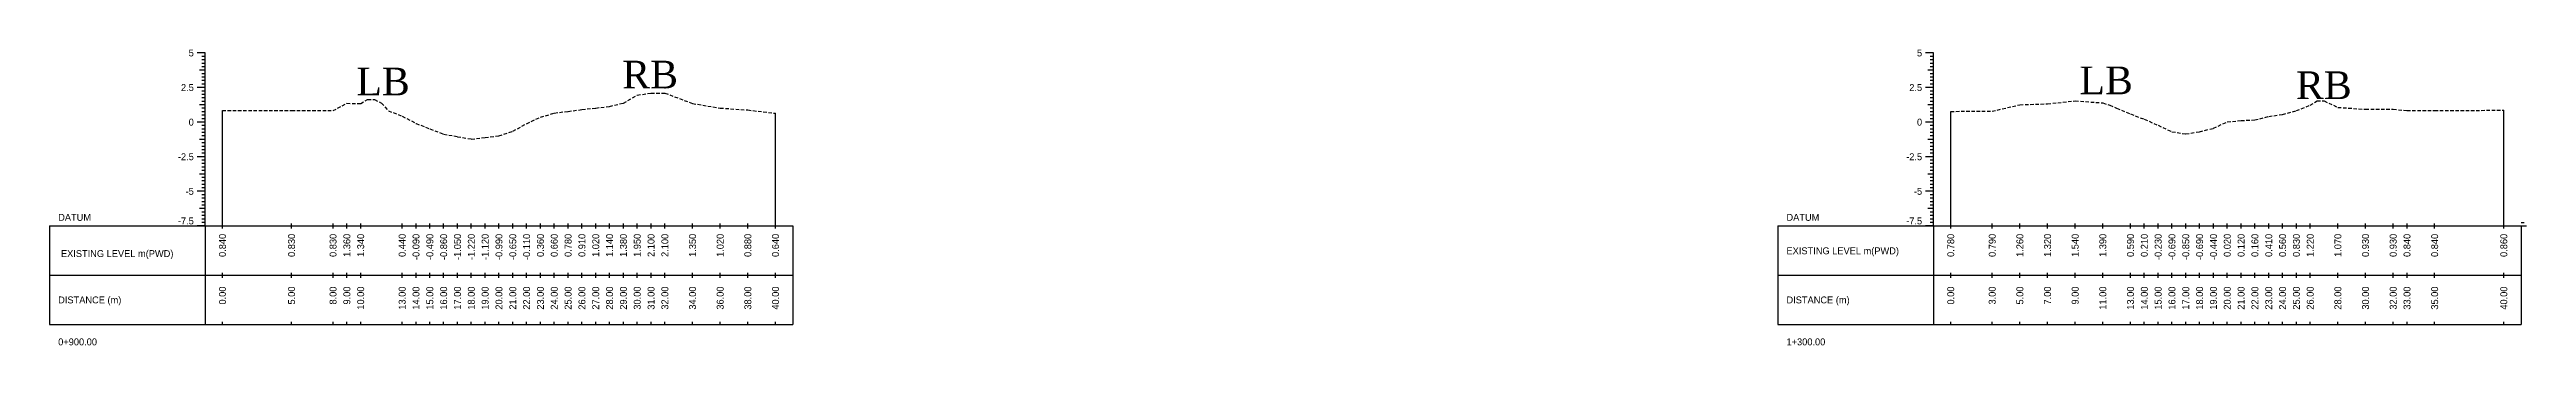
# Model space of a CAD drawing. Header units: inches. Extents: x 2552 to 3818, y -1499 to -1059.
# Drawn here: x 3011.4 to 3190.5, y -1364.3 to -1342.9 of the extents above; entities that cross this region are included whole.
import ezdxf
from ezdxf.enums import TextEntityAlignment as Align

# ---------------------------------------------------------------- set-up
doc = ezdxf.new("R2010")
doc.units = ezdxf.units.IN
doc.header["$MEASUREMENT"] = 0
doc.linetypes.add('HIDDEN', pattern=[0.375, 0.25, -0.125])
doc.layers.add('CS_Drawing', color=7, linetype='Continuous')
doc.layers.add('GL', color=3, linetype='HIDDEN')
doc.styles.add('romans', font='romans.shx')

msp = doc.modelspace()

# ---------------------------------------------------------------- linework, layer by layer
at = {"layer": 'CS_Drawing'}
for p, q in [((3022.63, -1343.17), (3022.06, -1343.17)), ((3022.63, -1343.17), (3022.23, -1343.17)), ((3022.63, -1343.17), (3022.4, -1343.17)), ((3022.63, -1343.42), (3022.4, -1343.42)), ((3022.63, -1355.67), (3022.63, -1343.17)), ((3147.63, -1343.17), (3147.06, -1343.17)), ((3147.63, -1343.17), (3147.23, -1343.17)), ((3147.63, -1343.17), (3147.4, -1343.17)), ((3147.63, -1343.42), (3147.4, -1343.42)), ((3147.63, -1355.67), (3147.63, -1343.17)), ((3022.63, -1344.42), (3022.23, -1344.42)), ((3022.63, -1343.67), (3022.4, -1343.67)), ((3022.63, -1343.92), (3022.4, -1343.92)), ((3022.63, -1344.17), (3022.4, -1344.17)), ((3022.63, -1344.42), (3022.4, -1344.42)), ((3022.63, -1344.67), (3022.4, -1344.67)), ((3022.63, -1344.92), (3022.4, -1344.92)), ((3022.63, -1345.17), (3022.4, -1345.17)), ((3147.63, -1344.42), (3147.23, -1344.42)), ((3147.63, -1343.67), (3147.4, -1343.67)), ((3147.63, -1343.92), (3147.4, -1343.92)), ((3147.63, -1344.17), (3147.4, -1344.17)), ((3147.63, -1344.42), (3147.4, -1344.42)), ((3147.63, -1344.67), (3147.4, -1344.67)), ((3147.63, -1344.92), (3147.4, -1344.92)), ((3147.63, -1345.17), (3147.4, -1345.17)), ((3022.63, -1345.67), (3022.06, -1345.67)), ((3022.63, -1345.67), (3022.23, -1345.67)), ((3022.63, -1346.92), (3022.23, -1346.92)), ((3022.63, -1345.42), (3022.4, -1345.42)), ((3022.63, -1345.67), (3022.4, -1345.67)), ((3022.63, -1345.92), (3022.4, -1345.92)), ((3022.63, -1346.17), (3022.4, -1346.17)), ((3022.63, -1346.42), (3022.4, -1346.42)), ((3022.63, -1346.67), (3022.4, -1346.67)), ((3022.63, -1346.92), (3022.4, -1346.92)), ((3147.63, -1345.67), (3147.06, -1345.67)), ((3147.63, -1345.67), (3147.23, -1345.67)), ((3147.63, -1346.92), (3147.23, -1346.92)), ((3147.63, -1345.42), (3147.4, -1345.42)), ((3147.63, -1345.67), (3147.4, -1345.67)), ((3147.63, -1345.92), (3147.4, -1345.92)), ((3147.63, -1346.17), (3147.4, -1346.17)), ((3147.63, -1346.42), (3147.4, -1346.42)), ((3147.63, -1346.67), (3147.4, -1346.67)), ((3147.63, -1346.92), (3147.4, -1346.92)), ((3022.63, -1348.17), (3022.06, -1348.17)), ((3022.63, -1348.17), (3022.23, -1348.17)), ((3022.63, -1347.17), (3022.4, -1347.17)), ((3022.63, -1347.42), (3022.4, -1347.42)), ((3022.63, -1347.67), (3022.4, -1347.67)), ((3022.63, -1347.92), (3022.4, -1347.92)), ((3022.63, -1348.17), (3022.4, -1348.17)), ((3022.63, -1348.42), (3022.4, -1348.42)), ((3022.63, -1348.67), (3022.4, -1348.67)), ((3022.63, -1348.92), (3022.4, -1348.92)), ((3023.88, -1355.67), (3023.88, -1347.33)), ((3063.88, -1355.67), (3063.88, -1347.53)), ((3147.63, -1348.17), (3147.06, -1348.17)), ((3147.63, -1348.17), (3147.23, -1348.17)), ((3147.63, -1347.17), (3147.4, -1347.17)), ((3147.63, -1347.42), (3147.4, -1347.42)), ((3147.63, -1347.67), (3147.4, -1347.67)), ((3147.63, -1347.92), (3147.4, -1347.92)), ((3147.63, -1348.17), (3147.4, -1348.17)), ((3147.63, -1348.42), (3147.4, -1348.42)), ((3147.63, -1348.67), (3147.4, -1348.67)), ((3147.63, -1348.92), (3147.4, -1348.92)), ((3148.88, -1355.67), (3148.88, -1347.39)), ((3188.88, -1355.67), (3188.88, -1347.31)), ((3022.63, -1350.67), (3022.06, -1350.67)), ((3022.63, -1349.42), (3022.23, -1349.42)), ((3022.63, -1350.67), (3022.23, -1350.67)), ((3022.63, -1349.17), (3022.4, -1349.17)), ((3022.63, -1349.42), (3022.4, -1349.42)), ((3022.63, -1349.67), (3022.4, -1349.67)), ((3022.63, -1349.92), (3022.4, -1349.92)), ((3022.63, -1350.17), (3022.4, -1350.17)), ((3022.63, -1350.42), (3022.4, -1350.42)), ((3022.63, -1350.67), (3022.4, -1350.67)), ((3147.63, -1350.67), (3147.06, -1350.67)), ((3147.63, -1349.42), (3147.23, -1349.42)), ((3147.63, -1350.67), (3147.23, -1350.67)), ((3147.63, -1349.17), (3147.4, -1349.17)), ((3147.63, -1349.42), (3147.4, -1349.42)), ((3147.63, -1349.67), (3147.4, -1349.67)), ((3147.63, -1349.92), (3147.4, -1349.92)), ((3147.63, -1350.17), (3147.4, -1350.17)), ((3147.63, -1350.42), (3147.4, -1350.42)), ((3147.63, -1350.67), (3147.4, -1350.67)), ((3022.63, -1351.92), (3022.23, -1351.92)), ((3022.63, -1350.92), (3022.4, -1350.92)), ((3022.63, -1351.17), (3022.4, -1351.17)), ((3022.63, -1351.42), (3022.4, -1351.42)), ((3022.63, -1351.67), (3022.4, -1351.67)), ((3022.63, -1351.92), (3022.4, -1351.92)), ((3022.63, -1352.17), (3022.4, -1352.17)), ((3022.63, -1352.42), (3022.4, -1352.42)), ((3147.63, -1351.92), (3147.23, -1351.92)), ((3147.63, -1350.92), (3147.4, -1350.92)), ((3147.63, -1351.17), (3147.4, -1351.17)), ((3147.63, -1351.42), (3147.4, -1351.42)), ((3147.63, -1351.67), (3147.4, -1351.67)), ((3147.63, -1351.92), (3147.4, -1351.92)), ((3147.63, -1352.17), (3147.4, -1352.17)), ((3147.63, -1352.42), (3147.4, -1352.42)), ((3022.63, -1353.17), (3022.06, -1353.17)), ((3022.63, -1353.17), (3022.23, -1353.17)), ((3022.63, -1352.67), (3022.4, -1352.67)), ((3022.63, -1352.92), (3022.4, -1352.92)), ((3022.63, -1353.17), (3022.4, -1353.17)), ((3022.63, -1353.42), (3022.4, -1353.42)), ((3022.63, -1353.67), (3022.4, -1353.67)), ((3022.63, -1353.92), (3022.4, -1353.92)), ((3022.63, -1354.17), (3022.4, -1354.17)), ((3147.63, -1353.17), (3147.06, -1353.17)), ((3147.63, -1353.17), (3147.23, -1353.17)), ((3147.63, -1352.67), (3147.4, -1352.67)), ((3147.63, -1352.92), (3147.4, -1352.92)), ((3147.63, -1353.17), (3147.4, -1353.17)), ((3147.63, -1353.42), (3147.4, -1353.42)), ((3147.63, -1353.67), (3147.4, -1353.67)), ((3147.63, -1353.92), (3147.4, -1353.92)), ((3147.63, -1354.17), (3147.4, -1354.17)), ((3011.38, -1355.67), (3022.63, -1355.67)), ((3011.38, -1355.67), (3011.38, -1362.8)), ((3022.63, -1355.67), (3022.06, -1355.67)), ((3022.63, -1354.42), (3022.23, -1354.42)), ((3022.63, -1355.67), (3022.23, -1355.67)), ((3022.63, -1354.42), (3022.4, -1354.42)), ((3022.63, -1354.67), (3022.4, -1354.67)), ((3022.63, -1354.92), (3022.4, -1354.92)), ((3022.63, -1355.17), (3022.4, -1355.17)), ((3022.63, -1355.42), (3022.4, -1355.42)), ((3022.63, -1355.67), (3022.4, -1355.67)), ((3022.63, -1355.67), (3065.13, -1355.67)), ((3022.63, -1355.67), (3022.63, -1362.8)), ((3023.88, -1355.86), (3023.88, -1355.49)), ((3028.88, -1355.86), (3028.88, -1355.49)), ((3031.88, -1355.86), (3031.88, -1355.49)), ((3032.88, -1355.86), (3032.88, -1355.49)), ((3033.88, -1355.86), (3033.88, -1355.49)), ((3036.88, -1355.86), (3036.88, -1355.49)), ((3037.88, -1355.86), (3037.88, -1355.49)), ((3038.88, -1355.86), (3038.88, -1355.49)), ((3039.88, -1355.86), (3039.88, -1355.49)), ((3040.88, -1355.86), (3040.88, -1355.49)), ((3041.88, -1355.86), (3041.88, -1355.49)), ((3042.88, -1355.86), (3042.88, -1355.49)), ((3043.88, -1355.86), (3043.88, -1355.49)), ((3044.88, -1355.86), (3044.88, -1355.49)), ((3045.88, -1355.86), (3045.88, -1355.49)), ((3046.88, -1355.86), (3046.88, -1355.49)), ((3047.88, -1355.86), (3047.88, -1355.49)), ((3048.88, -1355.86), (3048.88, -1355.49)), ((3049.88, -1355.86), (3049.88, -1355.49)), ((3050.88, -1355.86), (3050.88, -1355.49)), ((3051.88, -1355.86), (3051.88, -1355.49)), ((3052.88, -1355.86), (3052.88, -1355.49)), ((3053.88, -1355.86), (3053.88, -1355.49)), ((3054.88, -1355.86), (3054.88, -1355.49)), ((3055.88, -1355.86), (3055.88, -1355.49)), ((3057.88, -1355.86), (3057.88, -1355.49)), ((3059.88, -1355.86), (3059.88, -1355.49)), ((3061.88, -1355.86), (3061.88, -1355.49)), ((3063.88, -1355.86), (3063.88, -1355.49)), ((3065.13, -1355.67), (3065.13, -1362.8)), ((3136.38, -1355.67), (3147.63, -1355.67)), ((3136.38, -1355.67), (3136.38, -1362.8)), ((3147.63, -1355.67), (3147.06, -1355.67)), ((3147.63, -1354.42), (3147.23, -1354.42)), ((3147.63, -1355.67), (3147.23, -1355.67)), ((3147.63, -1354.42), (3147.4, -1354.42)), ((3147.63, -1354.67), (3147.4, -1354.67)), ((3147.63, -1354.92), (3147.4, -1354.92)), ((3147.63, -1355.17), (3147.4, -1355.17)), ((3147.63, -1355.42), (3147.4, -1355.42)), ((3147.63, -1355.67), (3147.4, -1355.67)), ((3147.63, -1355.67), (3190.13, -1355.67)), ((3147.63, -1355.67), (3147.63, -1362.8)), ((3148.88, -1355.86), (3148.88, -1355.49)), ((3151.88, -1355.86), (3151.88, -1355.49)), ((3153.88, -1355.86), (3153.88, -1355.49)), ((3155.88, -1355.86), (3155.88, -1355.49)), ((3157.88, -1355.86), (3157.88, -1355.49)), ((3159.88, -1355.86), (3159.88, -1355.49)), ((3161.88, -1355.86), (3161.88, -1355.49)), ((3162.88, -1355.86), (3162.88, -1355.49)), ((3163.88, -1355.86), (3163.88, -1355.49)), ((3164.88, -1355.86), (3164.88, -1355.49)), ((3165.88, -1355.86), (3165.88, -1355.49)), ((3166.88, -1355.86), (3166.88, -1355.49)), ((3167.88, -1355.86), (3167.88, -1355.49)), ((3168.88, -1355.86), (3168.88, -1355.49)), ((3169.88, -1355.86), (3169.88, -1355.49)), ((3170.88, -1355.86), (3170.88, -1355.49)), ((3171.88, -1355.86), (3171.88, -1355.49)), ((3172.88, -1355.86), (3172.88, -1355.49)), ((3173.88, -1355.86), (3173.88, -1355.49)), ((3174.88, -1355.86), (3174.88, -1355.49)), ((3176.88, -1355.86), (3176.88, -1355.49)), ((3178.88, -1355.86), (3178.88, -1355.49)), ((3180.88, -1355.86), (3180.88, -1355.49)), ((3181.88, -1355.86), (3181.88, -1355.49)), ((3183.88, -1355.86), (3183.88, -1355.49)), ((3188.88, -1355.86), (3188.88, -1355.49)), ((3190.13, -1355.42), (3190.35, -1355.42)), ((3190.13, -1355.67), (3190.52, -1355.67)), ((3190.13, -1355.67), (3190.35, -1355.67)), ((3190.13, -1355.67), (3190.13, -1362.8)), ((3011.38, -1359.24), (3022.63, -1359.24)), ((3022.63, -1359.24), (3065.13, -1359.24)), ((3022.63, -1359.24), (3065.13, -1359.24)), ((3023.88, -1359.42), (3023.88, -1359.05)), ((3028.88, -1359.42), (3028.88, -1359.05)), ((3031.88, -1359.42), (3031.88, -1359.05)), ((3032.88, -1359.42), (3032.88, -1359.05)), ((3033.88, -1359.42), (3033.88, -1359.05)), ((3036.88, -1359.42), (3036.88, -1359.05)), ((3037.88, -1359.42), (3037.88, -1359.05)), ((3038.88, -1359.42), (3038.88, -1359.05)), ((3039.88, -1359.42), (3039.88, -1359.05)), ((3040.88, -1359.42), (3040.88, -1359.05)), ((3041.88, -1359.42), (3041.88, -1359.05)), ((3042.88, -1359.42), (3042.88, -1359.05)), ((3043.88, -1359.42), (3043.88, -1359.05)), ((3044.88, -1359.42), (3044.88, -1359.05)), ((3045.88, -1359.42), (3045.88, -1359.05)), ((3046.88, -1359.42), (3046.88, -1359.05)), ((3047.88, -1359.42), (3047.88, -1359.05)), ((3048.88, -1359.42), (3048.88, -1359.05)), ((3049.88, -1359.42), (3049.88, -1359.05)), ((3050.88, -1359.42), (3050.88, -1359.05)), ((3051.88, -1359.42), (3051.88, -1359.05)), ((3052.88, -1359.42), (3052.88, -1359.05)), ((3053.88, -1359.42), (3053.88, -1359.05)), ((3054.88, -1359.42), (3054.88, -1359.05)), ((3055.88, -1359.42), (3055.88, -1359.05)), ((3057.88, -1359.42), (3057.88, -1359.05)), ((3059.88, -1359.42), (3059.88, -1359.05)), ((3061.88, -1359.42), (3061.88, -1359.05)), ((3063.88, -1359.42), (3063.88, -1359.05)), ((3136.38, -1359.24), (3147.63, -1359.24)), ((3147.63, -1359.24), (3190.13, -1359.24)), ((3147.63, -1359.24), (3190.13, -1359.24)), ((3148.88, -1359.42), (3148.88, -1359.05)), ((3151.88, -1359.42), (3151.88, -1359.05)), ((3153.88, -1359.42), (3153.88, -1359.05)), ((3155.88, -1359.42), (3155.88, -1359.05)), ((3157.88, -1359.42), (3157.88, -1359.05)), ((3159.88, -1359.42), (3159.88, -1359.05)), ((3161.88, -1359.42), (3161.88, -1359.05)), ((3162.88, -1359.42), (3162.88, -1359.05)), ((3163.88, -1359.42), (3163.88, -1359.05)), ((3164.88, -1359.42), (3164.88, -1359.05)), ((3165.88, -1359.42), (3165.88, -1359.05)), ((3166.88, -1359.42), (3166.88, -1359.05)), ((3167.88, -1359.42), (3167.88, -1359.05)), ((3168.88, -1359.42), (3168.88, -1359.05)), ((3169.88, -1359.42), (3169.88, -1359.05)), ((3170.88, -1359.42), (3170.88, -1359.05)), ((3171.88, -1359.42), (3171.88, -1359.05)), ((3172.88, -1359.42), (3172.88, -1359.05)), ((3173.88, -1359.42), (3173.88, -1359.05)), ((3174.88, -1359.42), (3174.88, -1359.05)), ((3176.88, -1359.42), (3176.88, -1359.05)), ((3178.88, -1359.42), (3178.88, -1359.05)), ((3180.88, -1359.42), (3180.88, -1359.05)), ((3181.88, -1359.42), (3181.88, -1359.05)), ((3183.88, -1359.42), (3183.88, -1359.05)), ((3188.88, -1359.42), (3188.88, -1359.05)), ((3011.38, -1362.8), (3022.63, -1362.8)), ((3022.63, -1362.8), (3065.13, -1362.8)), ((3023.88, -1362.8), (3023.88, -1362.61)), ((3028.88, -1362.8), (3028.88, -1362.61)), ((3031.88, -1362.8), (3031.88, -1362.61)), ((3032.88, -1362.8), (3032.88, -1362.61)), ((3033.88, -1362.8), (3033.88, -1362.61)), ((3036.88, -1362.8), (3036.88, -1362.61)), ((3037.88, -1362.8), (3037.88, -1362.61)), ((3038.88, -1362.8), (3038.88, -1362.61)), ((3039.88, -1362.8), (3039.88, -1362.61)), ((3040.88, -1362.8), (3040.88, -1362.61)), ((3041.88, -1362.8), (3041.88, -1362.61)), ((3042.88, -1362.8), (3042.88, -1362.61)), ((3043.88, -1362.8), (3043.88, -1362.61)), ((3044.88, -1362.8), (3044.88, -1362.61)), ((3045.88, -1362.8), (3045.88, -1362.61)), ((3046.88, -1362.8), (3046.88, -1362.61)), ((3047.88, -1362.8), (3047.88, -1362.61)), ((3048.88, -1362.8), (3048.88, -1362.61)), ((3049.88, -1362.8), (3049.88, -1362.61)), ((3050.88, -1362.8), (3050.88, -1362.61)), ((3051.88, -1362.8), (3051.88, -1362.61)), ((3052.88, -1362.8), (3052.88, -1362.61)), ((3053.88, -1362.8), (3053.88, -1362.61)), ((3054.88, -1362.8), (3054.88, -1362.61)), ((3055.88, -1362.8), (3055.88, -1362.61)), ((3057.88, -1362.8), (3057.88, -1362.61)), ((3059.88, -1362.8), (3059.88, -1362.61)), ((3061.88, -1362.8), (3061.88, -1362.61)), ((3063.88, -1362.8), (3063.88, -1362.61)), ((3136.38, -1362.8), (3147.63, -1362.8)), ((3147.63, -1362.8), (3190.13, -1362.8)), ((3148.88, -1362.8), (3148.88, -1362.61)), ((3151.88, -1362.8), (3151.88, -1362.61)), ((3153.88, -1362.8), (3153.88, -1362.61)), ((3155.88, -1362.8), (3155.88, -1362.61)), ((3157.88, -1362.8), (3157.88, -1362.61)), ((3159.88, -1362.8), (3159.88, -1362.61)), ((3161.88, -1362.8), (3161.88, -1362.61)), ((3162.88, -1362.8), (3162.88, -1362.61)), ((3163.88, -1362.8), (3163.88, -1362.61)), ((3164.88, -1362.8), (3164.88, -1362.61)), ((3165.88, -1362.8), (3165.88, -1362.61)), ((3166.88, -1362.8), (3166.88, -1362.61)), ((3167.88, -1362.8), (3167.88, -1362.61)), ((3168.88, -1362.8), (3168.88, -1362.61)), ((3169.88, -1362.8), (3169.88, -1362.61)), ((3170.88, -1362.8), (3170.88, -1362.61)), ((3171.88, -1362.8), (3171.88, -1362.61)), ((3172.88, -1362.8), (3172.88, -1362.61)), ((3173.88, -1362.8), (3173.88, -1362.61)), ((3174.88, -1362.8), (3174.88, -1362.61)), ((3176.88, -1362.8), (3176.88, -1362.61)), ((3178.88, -1362.8), (3178.88, -1362.61)), ((3180.88, -1362.8), (3180.88, -1362.61)), ((3181.88, -1362.8), (3181.88, -1362.61)), ((3183.88, -1362.8), (3183.88, -1362.61)), ((3188.88, -1362.8), (3188.88, -1362.61))]:
    msp.add_line(p, q, dxfattribs=at)
at = {"layer": 'GL'}
for points in [[(3023.88, -1347.33), (3028.88, -1347.34), (3031.88, -1347.34), (3032.88, -1346.81), (3033.88, -1346.83), (3034.38, -1346.53), (3034.88, -1346.53), (3035.38, -1346.79), (3035.88, -1347.35), (3036.88, -1347.73), (3037.88, -1348.26), (3038.88, -1348.66), (3039.88, -1349.03), (3040.88, -1349.22), (3041.88, -1349.39), (3042.88, -1349.29), (3043.88, -1349.16), (3044.88, -1348.82), (3045.88, -1348.28), (3046.88, -1347.81), (3047.88, -1347.51), (3048.88, -1347.39), (3049.88, -1347.26), (3050.88, -1347.15), (3051.88, -1347.03), (3052.88, -1346.79), (3053.88, -1346.22), (3054.88, -1346.07), (3055.88, -1346.07), (3057.88, -1346.82), (3059.88, -1347.15), (3061.88, -1347.29), (3063.88, -1347.53)], [(3148.88, -1347.39), (3151.88, -1347.38), (3153.88, -1346.91), (3155.88, -1346.85), (3157.88, -1346.63), (3159.88, -1346.78), (3160.38, -1346.95), (3160.88, -1347.16), (3161.88, -1347.58), (3162.88, -1347.96), (3163.88, -1348.4), (3164.88, -1348.86), (3165.88, -1349.02), (3166.88, -1348.86), (3167.88, -1348.61), (3168.88, -1348.15), (3169.88, -1348.05), (3170.88, -1348.01), (3171.88, -1347.76), (3172.88, -1347.61), (3173.88, -1347.34), (3174.88, -1346.95), (3175.38, -1346.64), (3175.88, -1346.64), (3176.88, -1347.1), (3178.88, -1347.24), (3180.88, -1347.24), (3181.88, -1347.33), (3183.88, -1347.33), (3188.88, -1347.31)]]:
    msp.add_lwpolyline(points, dxfattribs=at)

# ---------------------------------------------------------------- texts
at = {"char_height": 2, "width": 204.3733, "attachment_point": 1, "style": 'romans'}
for s, insert in [('{\\fTimes New Roman|b0|i0|c0|p18;LB}', (3033.57, -1344.23)), ('{\\fTimes New Roman|b0|i0|c0|p18;RB}', (3052.8, -1343.73)), ('{\\fTimes New Roman|b0|i0|c0|p18;LB}', (3158.19, -1344.15)), ('{\\fTimes New Roman|b0|i0|c0|p18;RB}', (3173.85, -1344.5))]:
    msp.add_mtext(s, dxfattribs=dict(at, insert=insert))
at = {"layer": 'CS_Drawing'}
for s, p in [('5', (3021.81, -1343.17)), ('5', (3146.81, -1343.17)), ('2.5', (3021.81, -1345.67)), ('2.5', (3146.81, -1345.67)), ('0', (3021.81, -1348.17)), ('0', (3146.81, -1348.17)), ('-2.5', (3021.81, -1350.67)), ('-2.5', (3146.81, -1350.67)), ('-5', (3021.81, -1353.17)), ('-5', (3146.81, -1353.17))]:
    msp.add_text(s, height=0.5, dxfattribs=at).set_placement(p, align=Align.MIDDLE_RIGHT)
for s, p in [('DATUM', (3012, -1355.05)), ('DATUM', (3137, -1355.05)), ('EXISTING LEVEL m(PWD)', (3012.2, -1357.67)), ('EXISTING LEVEL m(PWD)', (3137, -1357.47)), ('DISTANCE (m)', (3012, -1361.02)), ('DISTANCE (m)', (3137, -1361.02)), ('0+900.00', (3012, -1364.05)), ('1+300.00', (3137, -1364.05))]:
    msp.add_text(s, height=0.5, dxfattribs=at).set_placement(p, align=Align.MIDDLE_LEFT)
for p in [(3021.81, -1355.56), (3146.81, -1355.56)]:
    msp.add_text('-7.5', height=0.5, dxfattribs=at).set_placement(p, align=Align.RIGHT)
for s, p in [('0.840', (3023.88, -1356.24)), ('0.830', (3028.88, -1356.24)), ('0.830', (3031.88, -1356.24)), ('1.360', (3032.88, -1356.24)), ('1.340', (3033.88, -1356.24)), ('0.440', (3036.88, -1356.24)), ('-0.090', (3037.88, -1356.24)), ('-0.490', (3038.88, -1356.24)), ('-0.860', (3039.88, -1356.24)), ('-1.050', (3040.88, -1356.24)), ('-1.220', (3041.88, -1356.24)), ('-1.120', (3042.88, -1356.24)), ('-0.990', (3043.88, -1356.24)), ('-0.650', (3044.88, -1356.24)), ('-0.110', (3045.88, -1356.24)), ('0.360', (3046.88, -1356.24)), ('0.660', (3047.88, -1356.24)), ('0.780', (3048.88, -1356.24)), ('0.910', (3049.88, -1356.24)), ('1.020', (3050.88, -1356.24)), ('1.140', (3051.88, -1356.24)), ('1.380', (3052.88, -1356.24)), ('1.950', (3053.88, -1356.24)), ('2.100', (3054.88, -1356.24)), ('2.100', (3055.88, -1356.24)), ('1.350', (3057.88, -1356.24)), ('1.020', (3059.88, -1356.24)), ('0.880', (3061.88, -1356.24)), ('0.640', (3063.88, -1356.24)), ('0.780', (3148.88, -1356.24)), ('0.790', (3151.88, -1356.24)), ('1.260', (3153.88, -1356.24)), ('1.320', (3155.88, -1356.24)), ('1.540', (3157.88, -1356.24)), ('1.390', (3159.88, -1356.24)), ('0.590', (3161.88, -1356.24)), ('0.210', (3162.88, -1356.24)), ('-0.230', (3163.88, -1356.24)), ('-0.690', (3164.88, -1356.24)), ('-0.850', (3165.88, -1356.24)), ('-0.690', (3166.88, -1356.24)), ('-0.440', (3167.88, -1356.24)), ('0.020', (3168.88, -1356.24)), ('0.120', (3169.88, -1356.24)), ('0.160', (3170.88, -1356.24)), ('0.410', (3171.88, -1356.24)), ('0.560', (3172.88, -1356.24)), ('0.830', (3173.88, -1356.24)), ('1.220', (3174.88, -1356.24)), ('1.070', (3176.88, -1356.24)), ('0.930', (3178.88, -1356.24)), ('0.930', (3180.88, -1356.24)), ('0.840', (3181.88, -1356.24)), ('0.840', (3183.88, -1356.24)), ('0.860', (3188.88, -1356.24)), ('0.00', (3023.88, -1360.05)), ('5.00', (3028.88, -1360.05)), ('8.00', (3031.88, -1360.05)), ('9.00', (3032.88, -1360.05)), ('10.00', (3033.88, -1360.05)), ('13.00', (3036.88, -1360.05)), ('14.00', (3037.88, -1360.05)), ('15.00', (3038.88, -1360.05)), ('16.00', (3039.88, -1360.05)), ('17.00', (3040.88, -1360.05)), ('18.00', (3041.88, -1360.05)), ('19.00', (3042.88, -1360.05)), ('20.00', (3043.88, -1360.05)), ('21.00', (3044.88, -1360.05)), ('22.00', (3045.88, -1360.05)), ('23.00', (3046.88, -1360.05)), ('24.00', (3047.88, -1360.05)), ('25.00', (3048.88, -1360.05)), ('26.00', (3049.88, -1360.05)), ('27.00', (3050.88, -1360.05)), ('28.00', (3051.88, -1360.05)), ('29.00', (3052.88, -1360.05)), ('30.00', (3053.88, -1360.05)), ('31.00', (3054.88, -1360.05)), ('32.00', (3055.88, -1360.05)), ('34.00', (3057.88, -1360.05)), ('36.00', (3059.88, -1360.05)), ('38.00', (3061.88, -1360.05)), ('40.00', (3063.88, -1360.05)), ('0.00', (3148.88, -1360.05)), ('3.00', (3151.88, -1360.05)), ('5.00', (3153.88, -1360.05)), ('7.00', (3155.88, -1360.05)), ('9.00', (3157.88, -1360.05)), ('11.00', (3159.88, -1360.05)), ('13.00', (3161.88, -1360.05)), ('14.00', (3162.88, -1360.05)), ('15.00', (3163.88, -1360.05)), ('16.00', (3164.88, -1360.05)), ('17.00', (3165.88, -1360.05)), ('18.00', (3166.88, -1360.05)), ('19.00', (3167.88, -1360.05)), ('20.00', (3168.88, -1360.05)), ('21.00', (3169.88, -1360.05)), ('22.00', (3170.88, -1360.05)), ('23.00', (3171.88, -1360.05)), ('24.00', (3172.88, -1360.05)), ('25.00', (3173.88, -1360.05)), ('26.00', (3174.88, -1360.05)), ('28.00', (3176.88, -1360.05)), ('30.00', (3178.88, -1360.05)), ('32.00', (3180.88, -1360.05)), ('33.00', (3181.88, -1360.05)), ('35.00', (3183.88, -1360.05)), ('40.00', (3188.88, -1360.05))]:
    msp.add_text(s, height=0.5, rotation=90, dxfattribs=at).set_placement(p, align=Align.MIDDLE_RIGHT)

doc.saveas('drawing.dxf')
